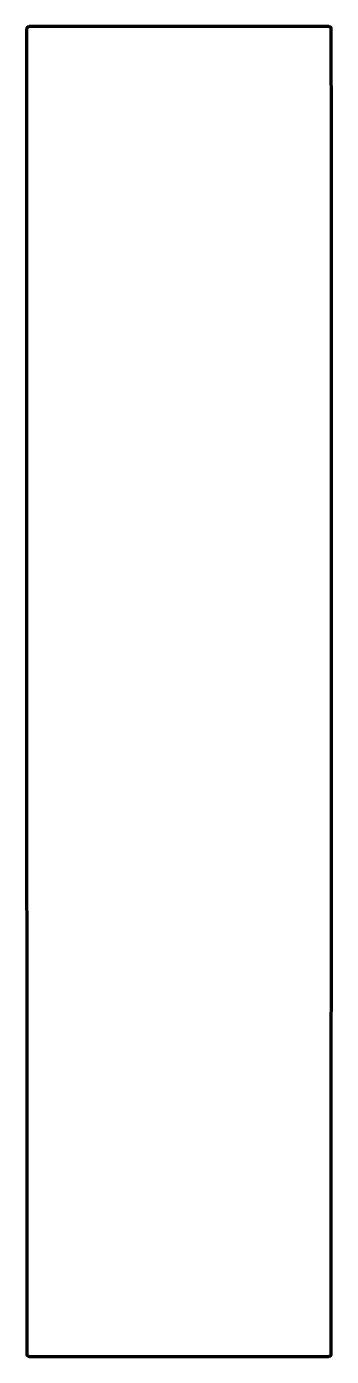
# Model space of a CAD drawing. Header units: millimetres. Extents: x 605 to 695, y 229 to 621.
import ezdxf

# ---------------------------------------------------------------- set-up
doc = ezdxf.new("R2010")
doc.units = ezdxf.units.MM
doc.layers.add('1', color=7, linetype='Continuous', true_color=0xffffff)

msp = doc.modelspace()

# ---------------------------------------------------------------- linework, layer by layer
at = {"layer": '1', "color": 155, "linetype": 'Continuous', "lineweight": 70}
for points, knots in [([(605.97, 620.58), (605.81, 620.58), (605.36, 620.48), (605.21, 620.03), (605.22, 619.8)], [0, 0, 0, 0, 0.417525, 1, 1, 1, 1]), ([(694.77, 619.8), (694.76, 619.9), (694.75, 620.14), (694.52, 620.51), (694.18, 620.58), (694.02, 620.58)], [0, 0, 0, 0, 0.243079, 0.590556, 1, 1, 1, 1]), ([(605.26, 230.19), (605.27, 230.1), (605.28, 229.85), (605.52, 229.49), (605.85, 229.42), (606.02, 229.42)], [0, 0, 0, 0, 0.238137, 0.588684, 1, 1, 1, 1]), ([(693.99, 229.42), (694.16, 229.42), (694.61, 229.51), (694.76, 229.97), (694.75, 230.2)], [0, 0, 0, 0, 0.420377, 1, 1, 1, 1])]:
    msp.add_open_spline(points, degree=3, knots=knots, dxfattribs=at)
for points in [[(605.22, 619.8), (605.22, 569.38), (605.21, 518.96), (605.22, 468.53)], [(650, 620.58), (635.32, 620.58), (620.65, 620.58), (605.97, 620.58)], [(694.02, 620.58), (679.35, 620.58), (664.67, 620.58), (650, 620.58)], [(694.79, 468.53), (694.78, 518.95), (694.78, 569.38), (694.77, 619.8)], [(605.22, 468.53), (605.22, 389.09), (605.23, 309.64), (605.26, 230.19)], [(694.75, 230.2), (694.77, 309.64), (694.79, 389.09), (694.79, 468.53)], [(606.02, 229.42), (620.68, 229.42), (635.34, 229.42), (650.01, 229.42)], [(650.01, 229.42), (664.67, 229.42), (679.33, 229.42), (693.99, 229.42)]]:
    msp.add_open_spline(points, degree=3, dxfattribs=at)

doc.saveas('drawing.dxf')
